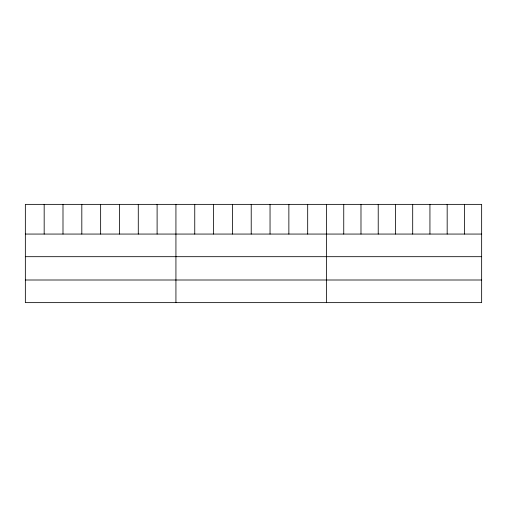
<?xml version="1.0" encoding="UTF-8"?>
<svg xmlns="http://www.w3.org/2000/svg" width="507" height="507" viewBox="0 0 507 507"><rect width="100%" height="100%" fill="white"/><g stroke="black" fill="none" stroke-linecap="round" stroke-linejoin="round"><path stroke-width="0.76" d="M481.65 234.063L481.65 302.635L25.35 302.635L25.35 204.365L481.65 204.365L481.65 234.063L25.35 234.063M25.35 256.688L481.65 256.688M25.35 280.003L481.65 280.003M464.412 204.365L464.412 234.063M447.174 204.365L447.174 234.063M429.936 204.365L429.936 234.063M412.698 204.365L412.698 234.063M395.46 204.365L395.46 234.063M378.222 204.365L378.222 234.063M360.984 204.365L360.984 234.063M343.746 204.365L343.746 234.063M326.508 204.365L326.508 302.635M307.686 204.365L307.686 234.063M288.863 204.365L288.863 234.063M270.041 204.365L270.041 234.063M251.219 204.365L251.219 234.063M232.396 204.365L232.396 234.063M213.574 204.365L213.574 234.063M194.751 204.365L194.751 234.063M175.929 204.365L175.929 302.635M157.107 204.365L157.107 234.063M138.284 204.365L138.284 234.063M119.462 204.365L119.462 234.063M100.64 204.365L100.64 234.063M81.817 204.365L81.817 234.063M62.995 204.365L62.995 234.063M44.172 204.365L44.172 234.063"/></g></svg>
